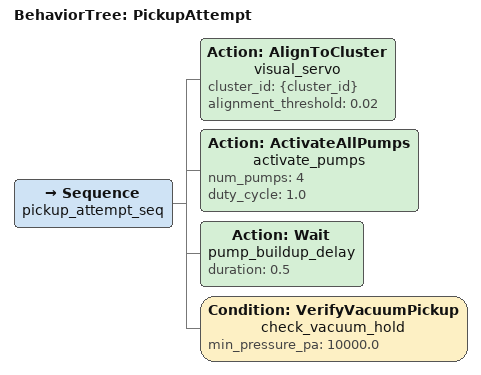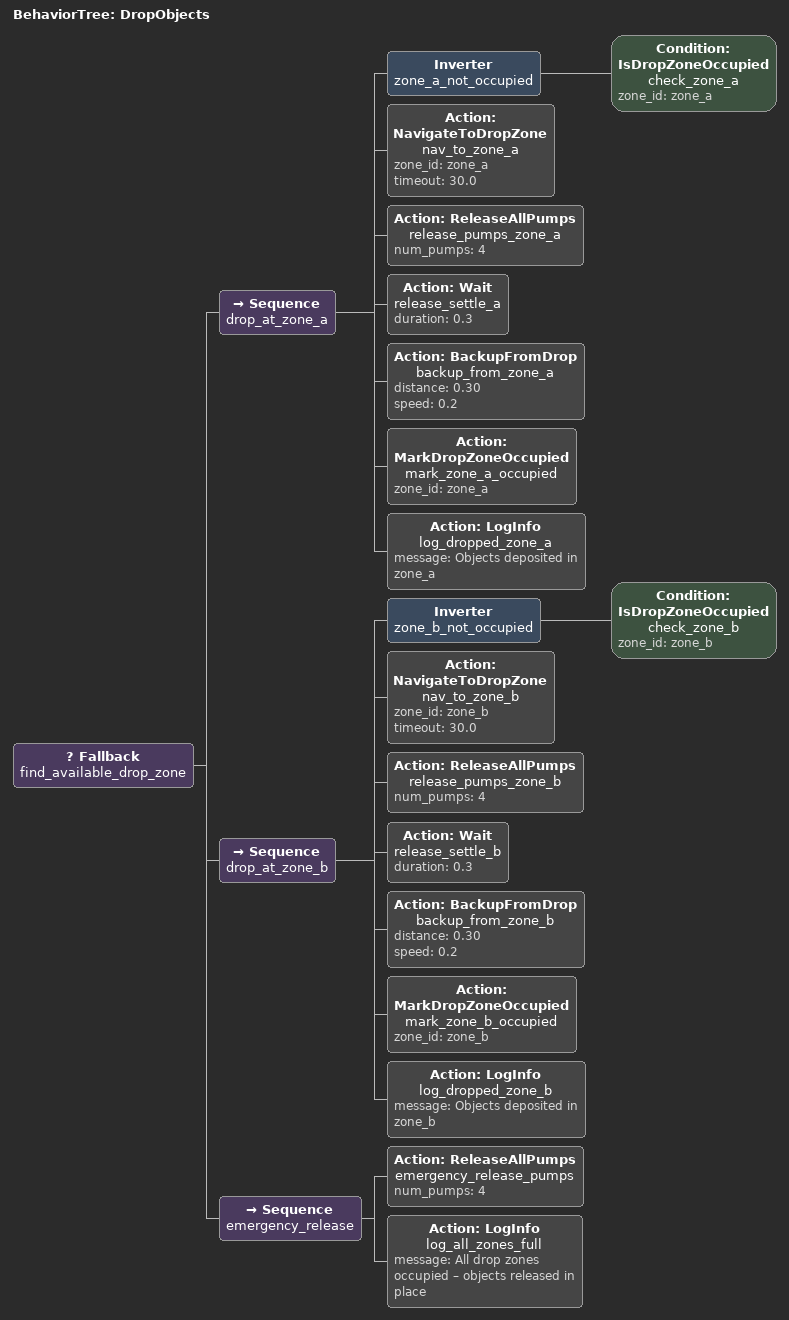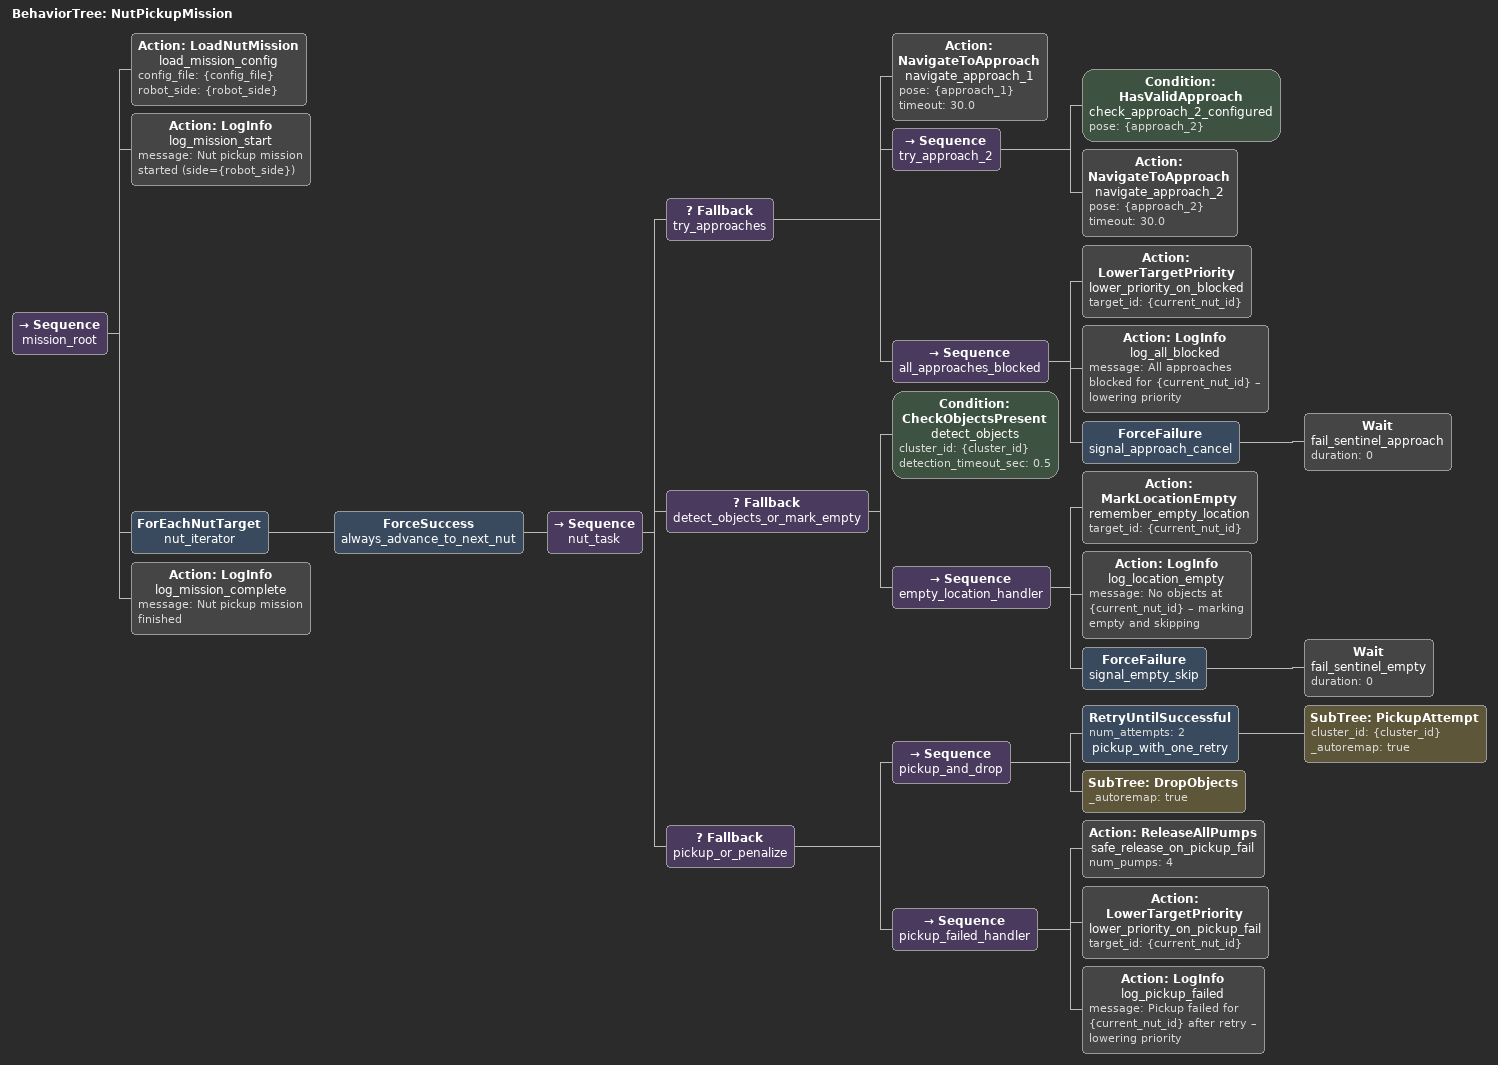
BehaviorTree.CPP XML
<root main_tree_to_execute="NutPickupMission">

  <BehaviorTree ID="PickupAttempt">
    <Sequence name="pickup_attempt_seq">

      <!-- Fine-align robot position using ArUco visual servoing -->
      <Action ID="AlignToCluster"
              name="visual_servo"
              cluster_id="{cluster_id}"
              alignment_threshold="0.02"/>

      <!-- Activate all vacuum pumps -->
      <Action ID="ActivateAllPumps"
              name="activate_pumps"
              num_pumps="4"
              duty_cycle="1.0"/>

      <!-- Allow vacuum to build up before checking pressure -->
      <Action ID="Wait"
              name="pump_buildup_delay"
              duration="0.5"/>

      <!-- Confirm objects are held (pressure drop indicates suction) -->
      <Condition ID="VerifyVacuumPickup"
                 name="check_vacuum_hold"
                 min_pressure_pa="10000.0"/>

    </Sequence>
  </BehaviorTree>

  <BehaviorTree ID="DropObjects">
    <Fallback name="find_available_drop_zone">

      <!-- ── Drop zone A (highest priority) ─────────────────────────── -->
      <Sequence name="drop_at_zone_a">

        <!-- Skip this zone immediately if it is already occupied. -->
        <!-- IsDropZoneOccupied → SUCCESS when occupied;            -->
        <!-- Inverter converts that to FAILURE so the Sequence stops. -->
        <Inverter name="zone_a_not_occupied">
          <Condition ID="IsDropZoneOccupied"
                     name="check_zone_a"
                     zone_id="zone_a"/>
        </Inverter>

        <!-- Navigate to the pre-computed robot drop pose for zone A.
             If navigation fails (path blocked) the Sequence fails and
             the Fallback will try zone B. -->
        <Action ID="NavigateToDropZone"
                name="nav_to_zone_a"
                zone_id="zone_a"
                timeout="30.0"/>

        <!-- Release vacuum hold -->
        <Action ID="ReleaseAllPumps"
                name="release_pumps_zone_a"
                num_pumps="4"/>

        <!-- Brief pause to ensure objects settle before backing up -->
        <Action ID="Wait"
                name="release_settle_a"
                duration="0.3"/>

        <!-- Back away from the drop zone -->
        <Action ID="BackupFromDrop"
                name="backup_from_zone_a"
                distance="0.30"
                speed="0.2"/>

        <!-- Persist: zone A is now occupied for the rest of this run -->
        <Action ID="MarkDropZoneOccupied"
                name="mark_zone_a_occupied"
                zone_id="zone_a"/>

        <Action ID="LogInfo"
                name="log_dropped_zone_a"
                message="Objects deposited in zone_a"/>

      </Sequence>

      <!-- ── Drop zone B (lower priority) ──────────────────────────── -->
      <Sequence name="drop_at_zone_b">

        <Inverter name="zone_b_not_occupied">
          <Condition ID="IsDropZoneOccupied"
                     name="check_zone_b"
                     zone_id="zone_b"/>
        </Inverter>

        <Action ID="NavigateToDropZone"
                name="nav_to_zone_b"
                zone_id="zone_b"
                timeout="30.0"/>

        <Action ID="ReleaseAllPumps"
                name="release_pumps_zone_b"
                num_pumps="4"/>

        <Action ID="Wait"
                name="release_settle_b"
                duration="0.3"/>

        <Action ID="BackupFromDrop"
                name="backup_from_zone_b"
                distance="0.30"
                speed="0.2"/>

        <Action ID="MarkDropZoneOccupied"
                name="mark_zone_b_occupied"
                zone_id="zone_b"/>

        <Action ID="LogInfo"
                name="log_dropped_zone_b"
                message="Objects deposited in zone_b"/>

      </Sequence>

      <!-- ── All zones occupied: emergency release in place ─────────── -->
      <!--    This branch always succeeds so DropObjects never hard-fails. -->
      <Sequence name="emergency_release">
        <Action ID="ReleaseAllPumps"
                name="emergency_release_pumps"
                num_pumps="4"/>
        <Action ID="LogInfo"
                name="log_all_zones_full"
                message="All drop zones occupied – objects released in place"/>
      </Sequence>

    </Fallback>
  </BehaviorTree>

  <!-- ══════════════════════════════════════════════════════════════════════
       MAIN TREE: NutPickupMission
       ══════════════════════════════════════════════════════════════════════ -->
  <BehaviorTree ID="NutPickupMission">
    <Sequence name="mission_root">

      <!-- ── Initialisation ─────────────────────────────────────────── -->
      <!-- Reads nut_pickup_config.yaml; writes {nut_list} and           -->
      <!-- {drop_zone_list} to the blackboard; initialises the           -->
      <!-- occupied-zone and empty-location memory sets.                 -->
      <Action ID="LoadNutMission"
              name="load_mission_config"
              config_file="{config_file}"
              robot_side="{robot_side}"/>

      <Action ID="LogInfo"
              name="log_mission_start"
              message="Nut pickup mission started (side={robot_side})"/>

      <!-- ── Main nut processing loop ───────────────────────────────── -->
      <ForEachNutTarget name="nut_iterator">

        <ForceSuccess name="always_advance_to_next_nut">
          <Sequence name="nut_task">

            <Fallback name="try_approaches">

              <!-- Primary approach point -->
              <Action ID="NavigateToApproach"
                      name="navigate_approach_1"
                      pose="{approach_1}"
                      timeout="30.0"/>

              <!-- Secondary approach point (only tried when configured) -->
              <Sequence name="try_approach_2">
                <!-- Condition fails immediately if approach_2 is not set,
                     preventing a spurious navigation call. -->
                <Condition ID="HasValidApproach"
                           name="check_approach_2_configured"
                           pose="{approach_2}"/>
                <Action ID="NavigateToApproach"
                        name="navigate_approach_2"
                        pose="{approach_2}"
                        timeout="30.0"/>
              </Sequence>

              <!-- Both approaches blocked: penalise and signal failure -->
              <Sequence name="all_approaches_blocked">
                <Action ID="LowerTargetPriority"
                        name="lower_priority_on_blocked"
                        target_id="{current_nut_id}"/>
                <Action ID="LogInfo"
                        name="log_all_blocked"
                        message="All approaches blocked for {current_nut_id} – lowering priority"/>
                <!-- ForceFailure makes the Fallback return FAILURE,
                     which propagates up to nut_task → ForceSuccess. -->
                <ForceFailure name="signal_approach_cancel">
                  <Wait name="fail_sentinel_approach" duration="0"/>
                </ForceFailure>
              </Sequence>

            </Fallback>

            <Fallback name="detect_objects_or_mark_empty">

              <!-- SUCCESS path: objects detected -->
              <Condition ID="CheckObjectsPresent"
                         name="detect_objects"
                         cluster_id="{cluster_id}"
                         detection_timeout_sec="0.5"/>

              <!-- FAILURE path: no objects – record and skip -->
              <Sequence name="empty_location_handler">
                <Action ID="MarkLocationEmpty"
                        name="remember_empty_location"
                        target_id="{current_nut_id}"/>
                <Action ID="LogInfo"
                        name="log_location_empty"
                        message="No objects at {current_nut_id} – marking empty and skipping"/>
                <!-- Both children above succeeded; ForceFailure converts
                     this Sequence to FAILURE so the parent Fallback
                     also fails, propagating failure up to nut_task. -->
                <ForceFailure name="signal_empty_skip">
                  <Wait name="fail_sentinel_empty" duration="0"/>
                </ForceFailure>
              </Sequence>

            </Fallback>

            <Fallback name="pickup_or_penalize">

              <!-- Happy path: attempt pickup then deposit -->
              <Sequence name="pickup_and_drop">

                <!--
                     num_attempts="2" → 1 initial attempt + 1 retry.
                     Returns FAILURE only after both attempts fail.
                -->
                <RetryUntilSuccessful num_attempts="2"
                                      name="pickup_with_one_retry">
                  <SubTree ID="PickupAttempt"
                           cluster_id="{cluster_id}"
                           _autoremap="true"/>
                </RetryUntilSuccessful>

                <!-- Navigate to drop zone and release objects -->
                <SubTree ID="DropObjects"
                         _autoremap="true"/>

              </Sequence>

              <!-- Failure path: both pickup attempts failed -->
              <Sequence name="pickup_failed_handler">
                <!-- Ensure pumps are off regardless of failure mode -->
                <Action ID="ReleaseAllPumps"
                        name="safe_release_on_pickup_fail"
                        num_pumps="4"/>
                <Action ID="LowerTargetPriority"
                        name="lower_priority_on_pickup_fail"
                        target_id="{current_nut_id}"/>
                <Action ID="LogInfo"
                        name="log_pickup_failed"
                        message="Pickup failed for {current_nut_id} after retry – lowering priority"/>
                <!-- This Sequence returns SUCCESS (all children succeeded),
                     so the Fallback returns SUCCESS and nut_task succeeds,
                     advancing the loop to the next nut cleanly. -->
              </Sequence>

            </Fallback>

          </Sequence>
        </ForceSuccess>

      </ForEachNutTarget>

      <!-- ── Mission complete ───────────────────────────────────────── -->
      <Action ID="LogInfo"
              name="log_mission_complete"
              message="Nut pickup mission finished"/>

    </Sequence>
  </BehaviorTree>

</root>
